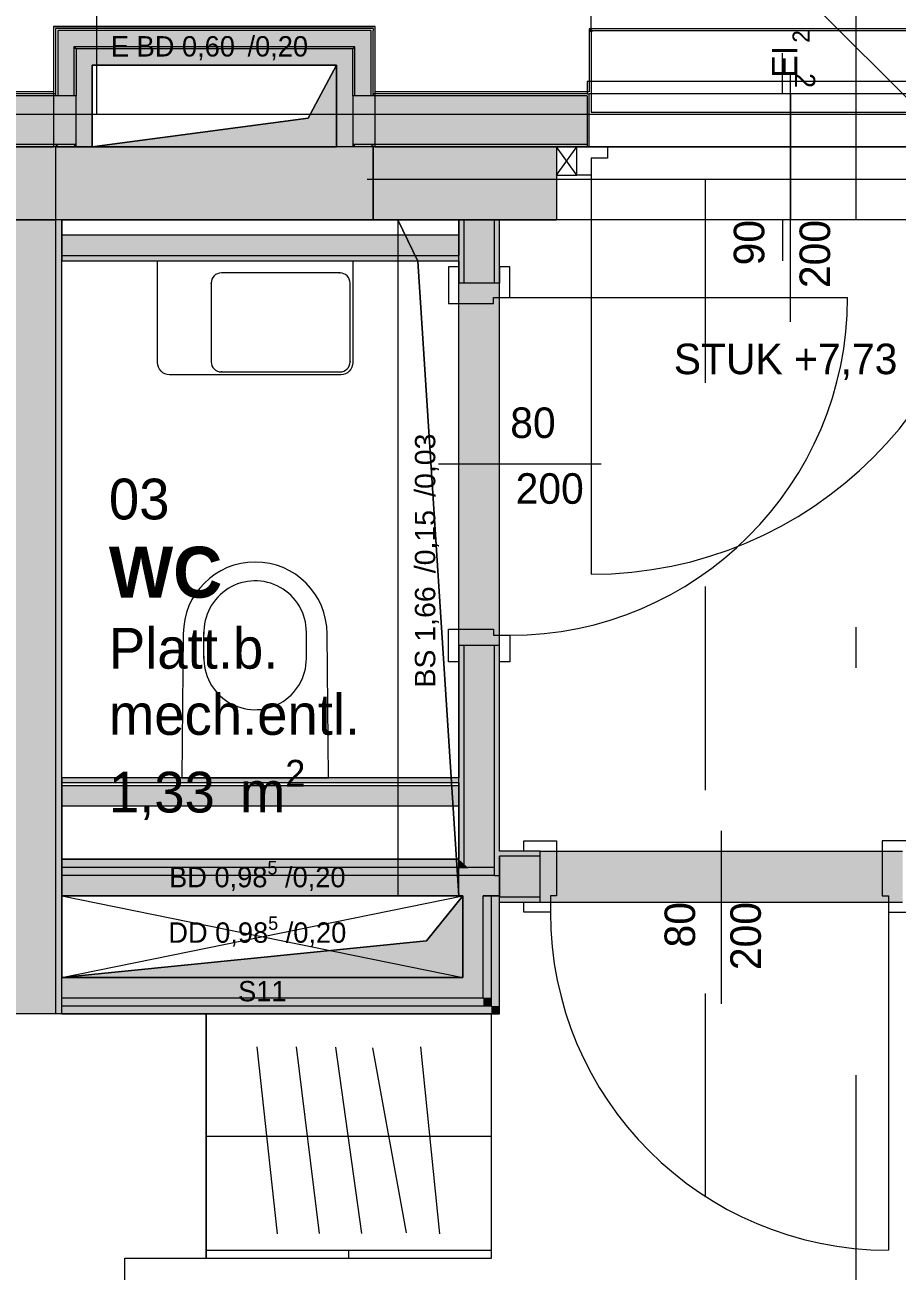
# Model space of a CAD drawing. Header units: metres. Extents: x -4 to 206, y -18 to 45.
# Drawn here: x 43.26 to 45.401, y -6.685 to -3.625 of the extents above; entities that cross this region are included whole.
import ezdxf

# ---------------------------------------------------------------- set-up
doc = ezdxf.new("R2010")
doc.units = ezdxf.units.M
doc.header["$MEASUREMENT"] = 0
for name, pattern in [('Achse', [0.004, 0.002, -0.001, 0, -0.001]), ('Grenzlinie', [0.008, 0.003, -0.005]), ('Punkt 1_1', [0.075, 0.025, -0.05]), ('Schnittlinie', [0.006, 0.003, -0.0015, 0, -0.0015]), ('Untersicht', [0.001, 0.0005, -0.0005])]:
    doc.linetypes.add(name, pattern=pattern)
for name, color, linetype in [('2._1.DG PP STG2_5_000 Achsraster', 7, 'Continuous'), ('2._1.DG PP STG2_5_110 Wand Aussen', 7, 'Continuous'), ('2._1.DG PP STG2_5_112 Wand Aussen - Schachtwände', 7, 'Continuous'), ('2._1.DG PP STG2_5_120 Wand Innen tragend', 7, 'Continuous'), ('2._1.DG PP STG2_5_130 Wand Innen', 7, 'Continuous'), ('2._1.DG PP STG2_5_170 Schachtwände', 7, 'Continuous'), ('2._1.DG PP STG2_5_210 Decke', 7, 'Continuous'), ('2._1.DG PP STG2_5_220 Bodenaufbau', 7, 'Continuous'), ('2._1.DG PP STG2_5_220 Bodenaufbau - Außen_ Gefälle', 7, 'Continuous'), ('2._1.DG PP STG2_5_221 Bodenaufbau - Abdichtung', 7, 'Continuous'), ('2._1.DG PP STG2_5_221 Bodenaufbau - Terrassenbelag', 7, 'Continuous'), ('2._1.DG PP STG2_5_270 Deckendurchbruchsymbol', 7, 'Continuous'), ('2._1.DG PP STG2_5_510 Möblierung', 7, 'Continuous'), ('2._1.DG PP STG2_5_540 Sanitäreinrichtung', 7, 'Continuous'), ('2._1.DG PP STG2_5_611 Entwässerung', 7, 'Continuous'), ('2._1.DG PP STG2_5_810 Raum', 7, 'Continuous'), ('2._1.DG PP STG2_5_851 Marker Schnitt', 7, 'Continuous'), ('2._1.DG PP STG2_5_955 Polierplan Beschriftung', 7, 'Continuous')]:
    doc.layers.add(name, color=color, linetype=linetype)
doc.styles.add('ERSTELLTER_STIL_1', font='arial.ttf')
doc.styles.add('ERSTELLTER_STIL_2', font='')
doc.styles.add('ERSTELLTER_STIL_6', font='')
doc.styles.get('ERSTELLTER_STIL_2').set_extended_font_data('Eurostile')
doc.styles.get('ERSTELLTER_STIL_6').set_extended_font_data('Eurostile', bold=True)

msp = doc.modelspace()

# ---------------------------------------------------------------- hatches: boundary and pattern name
at = {"layer": '2._1.DG PP STG2_5_110 Wand Aussen', "linetype": 'Continuous', "lineweight": 13, "true_color": 0xff6400}
for points in [[(43.335, -3.7987), (43.17, -3.7987), (43.17, -3.9187), (43.335, -3.9187)], [(43.34, -3.9187), (43.34, -3.7987), (43.335, -3.7987), (43.335, -3.9187)], [(43.38, -3.9187), (43.38, -3.7987), (43.34, -3.7987), (43.34, -3.9187)], [(43.385, -3.9187), (43.385, -3.7987), (43.38, -3.7987), (43.38, -3.9187)], [(44.065, -3.7987), (44.065, -3.9187), (44.07, -3.9187), (44.07, -3.7987)], [(44.07, -3.7987), (44.07, -3.9187), (44.11, -3.9187), (44.11, -3.7987)], [(44.11, -3.7987), (44.11, -3.9187), (44.115, -3.9187), (44.115, -3.7987)], [(44.115, -3.7987), (44.115, -3.9187), (44.64, -3.9187), (44.64, -3.7987)]]:
    msp.add_hatch(color=30, dxfattribs=at).paths.add_polyline_path(points)
at = {"layer": '2._1.DG PP STG2_5_110 Wand Aussen', "linetype": 'Continuous', "lineweight": 0, "true_color": 0x373737}
for points in [[(43.335, -3.9187), (43.17, -3.9187), (43.17, -3.9237), (43.335, -3.9237)], [(43.34, -3.9237), (43.34, -3.9187), (43.335, -3.9187), (43.335, -3.9237)], [(43.38, -3.9237), (43.38, -3.9187), (43.34, -3.9187), (43.34, -3.9237)], [(43.385, -3.9237), (43.385, -3.9187), (43.38, -3.9187), (43.38, -3.9237)], [(44.065, -3.9187), (44.065, -3.9237), (44.07, -3.9237), (44.07, -3.9187)], [(44.07, -3.9187), (44.07, -3.9237), (44.11, -3.9237), (44.11, -3.9187)], [(44.11, -3.9187), (44.11, -3.9237), (44.115, -3.9237), (44.115, -3.9187)], [(44.115, -3.9237), (44.565, -3.9237), (44.64, -3.9237), (44.64, -3.9187), (44.115, -3.9187)]]:
    msp.add_hatch(color=250, dxfattribs=at).paths.add_polyline_path(points)
at = {"layer": '2._1.DG PP STG2_5_110 Wand Aussen', "linetype": 'Continuous', "lineweight": 13, "true_color": 0x3f7f02}
for points in [[(43.335, -3.9237), (43.17, -3.9237), (43.17, -4.1037), (43.335, -4.1037)], [(43.335, -4.1037), (44.115, -4.1037), (44.115, -3.9237), (43.335, -3.9237)], [(44.115, -3.9237), (44.115, -4.1037), (44.565, -4.1037), (44.565, -3.9937), (44.565, -3.9237)]]:
    msp.add_hatch(color=76, dxfattribs=at).paths.add_polyline_path(points)
at = {"layer": '2._1.DG PP STG2_5_112 Wand Aussen - Schachtwände', "linetype": 'Continuous', "lineweight": 13, "true_color": 0xff6400}
for points in [[(43.38, -3.6787), (43.34, -3.6387), (43.34, -3.6787)], [(43.38, -3.6387), (43.34, -3.6387), (43.38, -3.6787)], [(43.38, -3.6787), (44.07, -3.6787), (44.07, -3.6387), (43.38, -3.6387)], [(44.07, -3.6787), (44.11, -3.6787), (44.11, -3.6387)], [(44.07, -3.6787), (44.11, -3.6387), (44.07, -3.6387)], [(43.38, -3.7987), (43.38, -3.6787), (43.34, -3.6787), (43.34, -3.7987)], [(44.07, -3.6787), (44.07, -3.7987), (44.11, -3.7987), (44.11, -3.6787)]]:
    msp.add_hatch(color=30, dxfattribs=at).paths.add_polyline_path(points)
at = {"layer": '2._1.DG PP STG2_5_112 Wand Aussen - Schachtwände', "linetype": 'Continuous', "lineweight": 0, "true_color": 0x373737}
for points in [[(43.385, -3.6837), (43.38, -3.6787), (43.38, -3.6837)], [(43.385, -3.6787), (43.38, -3.6787), (43.385, -3.6837)], [(43.385, -3.7987), (43.385, -3.6837), (43.38, -3.6837), (43.38, -3.7987)], [(43.385, -3.6837), (44.065, -3.6837), (44.065, -3.6787), (43.385, -3.6787)], [(44.065, -3.6837), (44.07, -3.6837), (44.07, -3.6787)], [(44.065, -3.6837), (44.07, -3.6787), (44.065, -3.6787)], [(44.065, -3.6837), (44.065, -3.7987), (44.07, -3.7987), (44.07, -3.6837)]]:
    msp.add_hatch(color=250, dxfattribs=at).paths.add_polyline_path(points)
at = {"layer": '2._1.DG PP STG2_5_112 Wand Aussen - Schachtwände', "linetype": 'Continuous', "lineweight": 13, "true_color": 0xb85600}
for points in [[(43.425, -3.7237), (43.385, -3.6837), (43.385, -3.7237)], [(43.425, -3.6837), (43.385, -3.6837), (43.425, -3.7237)], [(43.425, -3.7237), (44.025, -3.7237), (44.025, -3.6837), (43.425, -3.6837)], [(44.025, -3.7237), (44.065, -3.7237), (44.065, -3.6837)], [(44.025, -3.7237), (44.065, -3.6837), (44.025, -3.6837)], [(43.385, -3.7237), (43.385, -3.9237), (43.425, -3.9237), (43.425, -3.7237)], [(44.025, -3.7237), (44.025, -3.9237), (44.065, -3.9237), (44.065, -3.7237)]]:
    msp.add_hatch(color=32, dxfattribs=at).paths.add_polyline_path(points)
at = {"layer": '2._1.DG PP STG2_5_120 Wand Innen tragend', "linetype": 'Continuous', "lineweight": 13, "true_color": 0x3f7f02}
for points in [[(43.35, -5.8737), (43.35, -4.1037), (43.17, -4.1037), (43.17, -5.8737)], [(43.17, -6.0537), (43.35, -6.0537), (43.17, -5.8737)], [(43.17, -5.8737), (43.35, -6.0537), (43.35, -5.8737)]]:
    msp.add_hatch(color=76, dxfattribs=at).paths.add_polyline_path(points)
at = {"layer": '2._1.DG PP STG2_5_130 Wand Innen', "linetype": 'Continuous', "lineweight": 13, "true_color": 0xfb02fe}
for points in [[(44.325, -4.1037), (44.325, -4.2587), (44.3375, -4.2587), (44.3375, -4.1037)], [(44.4125, -4.1037), (44.4125, -4.2587), (44.425, -4.2587), (44.425, -4.1037)], [(43.35, -4.2037), (44.325, -4.2037), (44.325, -4.1912), (43.35, -4.1912)], [(44.325, -5.6737), (44.3375, -5.685), (44.3375, -5.1487), (44.325, -5.1487)], [(44.425, -5.1487), (44.4125, -5.1487), (44.4125, -5.7137), (44.425, -5.7137)], [(44.325, -5.4737), (43.35, -5.4737), (43.35, -5.4862), (44.325, -5.4862)], [(44.425, -5.6537), (44.425, -5.6662), (44.525, -5.6662), (44.525, -5.6537)], [(44.325, -5.6737), (44.325, -5.6937), (44.3375, -5.6937), (44.3375, -5.685)], [(44.525, -5.7662), (44.425, -5.7662), (44.425, -5.7787), (44.525, -5.7787)]]:
    msp.add_hatch(color=6, dxfattribs=at).paths.add_polyline_path(points)
at = {"layer": '2._1.DG PP STG2_5_130 Wand Innen', "linetype": 'Continuous', "lineweight": 13, "true_color": 0xffaa00}
for points in [[(44.3375, -4.1037), (44.3375, -4.2587), (44.4125, -4.2587), (44.4125, -4.1037)], [(43.35, -4.1912), (44.325, -4.1912), (44.325, -4.1412), (43.35, -4.1412)], [(44.3375, -5.685), (44.3473, -5.6937), (44.4125, -5.6937), (44.4125, -5.1487), (44.3375, -5.1487)], [(44.325, -5.4937), (43.35, -5.4937), (43.35, -5.5437), (44.325, -5.5437)], [(44.3375, -5.6937), (44.3473, -5.6937), (44.3375, -5.685)], [(44.425, -5.6662), (44.425, -5.7662), (44.525, -5.7662), (44.525, -5.6662)]]:
    msp.add_hatch(color=40, dxfattribs=at).paths.add_polyline_path(points)
at = {"layer": '2._1.DG PP STG2_5_130 Wand Innen', "linetype": 'Continuous', "lineweight": 0, "true_color": 0xffffff}
for points in [[(44.425, -4.2587), (44.325, -4.2587), (44.325, -5.1487), (44.425, -5.1487)], [(45.415, -5.7787), (45.415, -5.6537), (44.525, -5.6537), (44.525, -5.7787)]]:
    msp.add_hatch(color=7, dxfattribs=at).paths.add_polyline_path(points)
at = {"layer": '2._1.DG PP STG2_5_170 Schachtwände', "linetype": 'Continuous', "lineweight": 13, "true_color": 0xfb02fe}
for points in [[(44.325, -5.6737), (43.35, -5.6737), (43.35, -5.6937), (44.325, -5.6937)], [(44.3473, -5.6937), (43.35, -5.6937), (43.35, -5.7137), (44.3695, -5.7137)], [(44.3473, -5.6937), (44.3695, -5.7137), (44.4125, -5.7137), (44.4125, -5.6937)], [(44.405, -6.0137), (44.405, -5.7637), (44.385, -5.7637), (44.385, -6.0137)], [(44.425, -6.0337), (44.425, -5.7637), (44.405, -5.7637), (44.405, -6.0337)], [(44.385, -6.0137), (43.35, -6.0137), (43.35, -6.0337), (44.385, -6.0337)], [(44.385, -6.0137), (44.405, -6.0337), (44.405, -6.0137)], [(44.385, -6.0337), (44.405, -6.0337), (44.385, -6.0137)], [(44.405, -6.0337), (43.35, -6.0337), (43.35, -6.0537), (44.405, -6.0537)], [(44.405, -6.0337), (44.425, -6.0537), (44.425, -6.0337)], [(44.405, -6.0537), (44.425, -6.0537), (44.405, -6.0337)]]:
    msp.add_hatch(color=6, dxfattribs=at).paths.add_polyline_path(points)
at = {"layer": '2._1.DG PP STG2_5_170 Schachtwände', "linetype": 'Continuous', "lineweight": 13, "true_color": 0xffaa00}
for points in [[(44.3695, -5.7137), (43.35, -5.7137), (43.35, -5.7637), (44.425, -5.7637)], [(44.3695, -5.7137), (44.4125, -5.7525), (44.4125, -5.7137)], [(44.4125, -5.7525), (44.425, -5.7637), (44.425, -5.7137), (44.4125, -5.7137)], [(44.385, -5.9637), (44.385, -5.7637), (44.335, -5.7637), (44.335, -5.9637)], [(44.335, -5.9637), (43.35, -5.9637), (43.35, -6.0137), (44.335, -6.0137)], [(44.335, -5.9637), (44.385, -6.0137), (44.385, -5.9637)], [(44.335, -6.0137), (44.385, -6.0137), (44.335, -5.9637)]]:
    msp.add_hatch(color=40, dxfattribs=at).paths.add_polyline_path(points)
at = {"layer": '2._1.DG PP STG2_5_270 Deckendurchbruchsymbol', "linetype": 'Continuous', "lineweight": 0}
for points in [[(43.425, -3.9237), (44.025, -3.9237), (44.025, -3.7237), (43.955, -3.8537)], [(43.35, -5.9637), (44.335, -5.9637), (44.335, -5.7637), (44.2454, -5.874)]]:
    msp.add_hatch(color=8, dxfattribs=at).paths.add_polyline_path(points)
at = {"layer": '2._1.DG PP STG2_5_955 Polierplan Beschriftung', "linetype": 'Continuous', "lineweight": 0, "true_color": 0x000000}
msp.add_hatch(color=18, dxfattribs=at).paths.add_polyline_path([(44.6475, -3.639), (44.6477, -3.64), (44.6483, -3.6408), (44.6491, -3.6413), (44.65, -3.6415), (44.651, -3.6413), (44.6518, -3.6408), (44.6523, -3.64), (44.6525, -3.639), (44.6523, -3.638), (44.6518, -3.6372), (44.651, -3.6367), (44.65, -3.6365), (44.6491, -3.6367), (44.6483, -3.6372), (44.6477, -3.638)])

# ---------------------------------------------------------------- linework, layer by layer
at = {"layer": '2._1.DG PP STG2_5_000 Achsraster', "color": 5, "linetype": 'Achse', "lineweight": 0, "ltscale": 1000}
for p, q in [((45.3, 1.9963), (45.3, -16.0037)), ((31.8, -4.0037), (54.3, -4.0037))]:
    msp.add_line(p, q, dxfattribs=at)
at = {"layer": '2._1.DG PP STG2_5_110 Wand Aussen', "color": 7, "linetype": 'Continuous', "lineweight": 13, "ltscale": 1000}
for p, q in [((45.12, -3.7937), (45.12, -3.6937)), ((45.64, -3.7637), (44.64, -3.7637)), ((44.64, -3.7637), (44.64, -3.7937)), ((45.14, -4.3537), (45.14, -3.7437)), ((44.64, -3.7937), (44.645, -3.7937)), ((44.64, -3.7937), (44.645, -3.7937)), ((44.645, -3.9237), (44.645, -3.7937)), ((45.635, -3.7937), (44.645, -3.7937)), ((44.645, -3.9237), (44.645, -3.7937)), ((45.14, -3.7937), (45.12, -3.7937)), ((45.14, -3.7937), (45.14, -4.1037)), ((43.335, -3.7987), (43.17, -3.7987)), ((44.64, -3.7987), (44.115, -3.7987)), ((44.64, -3.7987), (44.64, -3.9237)), ((43.335, -3.9187), (43.17, -3.9187)), ((44.64, -3.9187), (44.115, -3.9187)), ((44.64, -3.9237), (44.565, -3.9237)), ((44.615, -3.9937), (44.565, -3.9237)), ((44.565, -3.9937), (44.615, -3.9237)), ((44.64, -3.9237), (44.565, -3.9237)), ((44.64, -3.9237), (44.565, -3.9237)), ((44.64, -3.9237), (44.645, -3.9237)), ((44.65, -3.9937), (44.65, -4.9737)), ((45.715, -4.1037), (44.565, -4.1037)), ((45.14, -4.1037), (45.12, -4.1037)), ((45.12, -4.1037), (45.12, -4.2037))]:
    msp.add_line(p, q, dxfattribs=at)
at = {"layer": '2._1.DG PP STG2_5_110 Wand Aussen', "color": 7, "linetype": 'Continuous', "lineweight": 18, "ltscale": 1000}
for p, q in [((43.335, -3.9237), (43.17, -3.9237)), ((44.565, -3.9237), (44.115, -3.9237)), ((44.565, -3.9237), (44.565, -3.9937)), ((44.565, -3.9237), (44.565, -3.9937)), ((44.565, -3.9237), (44.565, -3.9937)), ((45.64, -3.9237), (44.64, -3.9237)), ((44.565, -3.9937), (44.565, -4.1037)), ((44.565, -3.9937), (44.565, -4.1037))]:
    msp.add_line(p, q, dxfattribs=at)
at = {"layer": '2._1.DG PP STG2_5_110 Wand Aussen', "color": 8, "linetype": 'Continuous', "lineweight": 13, "ltscale": 1000}
for p, q in [((44.615, -3.9237), (44.69, -3.9237)), ((44.615, -3.9937), (44.615, -3.9237)), ((44.69, -3.9237), (44.69, -3.9522)), ((44.69, -3.9522), (44.65, -3.9522)), ((44.65, -3.9522), (44.65, -3.9937)), ((44.65, -3.9937), (44.615, -3.9937))]:
    msp.add_line(p, q, dxfattribs=at)
at = {"layer": '2._1.DG PP STG2_5_110 Wand Aussen', "color": 7, "linetype": 'Continuous', "lineweight": 13, "ltscale": 1000, "flags": 128}
for points in [[(43.335, -3.7937), (43.17, -3.7937)], [(43.335, -3.7937), (43.335, -3.7987)], [(44.64, -3.7937), (44.115, -3.7937)], [(44.115, -3.7937), (44.115, -3.7987)]]:
    msp.add_lwpolyline(points, dxfattribs=at)
at = {"layer": '2._1.DG PP STG2_5_110 Wand Aussen', "color": 7, "linetype": 'Continuous', "lineweight": 18, "ltscale": 1000, "flags": 128}
for points in [[(43.335, -3.9237), (43.335, -4.1037)], [(44.115, -3.9237), (43.335, -3.9237)], [(43.335, -3.9237), (43.335, -4.1037)], [(44.115, -4.1037), (44.115, -3.9237)], [(44.115, -3.9237), (44.115, -4.1037)], [(43.17, -4.1037), (43.335, -4.1037)], [(43.35, -4.1037), (44.115, -4.1037)], [(44.115, -4.1037), (44.565, -4.1037)]]:
    msp.add_lwpolyline(points, dxfattribs=at)
at = {"layer": '2._1.DG PP STG2_5_110 Wand Aussen', "color": 7, "linetype": 'Continuous', "lineweight": 13, "ltscale": 1000, "flags": 128}
msp.add_lwpolyline([(44.615, -3.9237), (44.565, -3.9237), (44.565, -3.9937), (44.615, -3.9937)], close=True, dxfattribs=at)
at = {"layer": '2._1.DG PP STG2_5_110 Wand Aussen', "color": 7, "linetype": 'Continuous', "lineweight": 13, "ltscale": 1000}
msp.add_arc((44.65, -3.9937), 0.98, 270, 0, dxfattribs=at)
at = {"layer": '2._1.DG PP STG2_5_112 Wand Aussen - Schachtwände', "color": 7, "linetype": 'Continuous', "lineweight": 13, "ltscale": 1000}
for p, q in [((43.34, -3.6387), (43.34, -3.6787)), ((43.38, -3.6387), (43.34, -3.6387)), ((43.34, -3.6387), (43.34, -3.6787)), ((44.07, -3.6387), (43.38, -3.6387)), ((44.11, -3.6387), (44.07, -3.6387)), ((44.11, -3.6787), (44.11, -3.6387)), ((44.11, -3.6787), (44.11, -3.6387)), ((43.34, -3.6787), (43.34, -3.7987)), ((43.38, -3.6787), (43.38, -3.6837)), ((43.385, -3.6787), (43.38, -3.6787)), ((43.38, -3.6787), (43.38, -3.6837)), ((43.38, -3.6837), (43.38, -3.7987)), ((44.065, -3.6787), (43.385, -3.6787)), ((43.385, -3.6837), (43.385, -3.7237)), ((43.425, -3.6837), (43.385, -3.6837)), ((43.385, -3.6837), (43.385, -3.7237)), ((44.025, -3.6837), (43.425, -3.6837)), ((44.065, -3.6837), (44.025, -3.6837)), ((44.07, -3.6787), (44.065, -3.6787)), ((44.065, -3.7237), (44.065, -3.6837)), ((44.065, -3.7237), (44.065, -3.6837)), ((44.07, -3.6837), (44.07, -3.6787)), ((44.07, -3.6837), (44.07, -3.6787)), ((44.07, -3.7987), (44.07, -3.6837)), ((44.11, -3.7987), (44.11, -3.6787)), ((43.385, -3.7237), (43.385, -3.7987)), ((44.065, -3.7987), (44.065, -3.7237)), ((43.34, -3.7987), (43.335, -3.7987)), ((43.34, -3.7987), (43.335, -3.7987)), ((43.38, -3.7987), (43.34, -3.7987)), ((43.38, -3.7987), (43.34, -3.7987)), ((43.385, -3.7987), (43.38, -3.7987)), ((43.385, -3.7987), (43.38, -3.7987)), ((43.385, -3.9187), (43.385, -3.7987)), ((43.385, -3.9187), (43.385, -3.7987)), ((44.07, -3.7987), (44.065, -3.7987)), ((44.065, -3.7987), (44.065, -3.9187)), ((44.07, -3.7987), (44.065, -3.7987)), ((44.065, -3.7987), (44.065, -3.9187)), ((44.11, -3.7987), (44.07, -3.7987)), ((44.11, -3.7987), (44.07, -3.7987)), ((44.115, -3.7987), (44.11, -3.7987)), ((44.115, -3.7987), (44.11, -3.7987)), ((43.34, -3.9187), (43.335, -3.9187)), ((43.38, -3.9187), (43.34, -3.9187)), ((43.385, -3.9187), (43.38, -3.9187)), ((43.385, -3.9237), (43.385, -3.9187)), ((43.385, -3.9237), (43.385, -3.9187)), ((44.065, -3.9187), (44.065, -3.9237)), ((44.07, -3.9187), (44.065, -3.9187)), ((44.065, -3.9187), (44.065, -3.9237)), ((44.11, -3.9187), (44.07, -3.9187)), ((44.115, -3.9187), (44.11, -3.9187))]:
    msp.add_line(p, q, dxfattribs=at)
at = {"layer": '2._1.DG PP STG2_5_112 Wand Aussen - Schachtwände', "color": 7, "linetype": 'Continuous', "lineweight": 13, "ltscale": 1000, "flags": 128}
for points in [[(43.335, -3.6337), (43.335, -3.6387)], [(44.115, -3.6337), (43.335, -3.6337)], [(43.335, -3.6387), (43.335, -3.7987)], [(44.115, -3.6337), (44.115, -3.6387)], [(44.115, -3.7987), (44.115, -3.6387)], [(43.425, -3.7237), (44.025, -3.7237)], [(43.425, -3.9237), (43.425, -3.7237)], [(44.025, -3.7237), (44.025, -3.9237)], [(43.335, -3.9237), (43.34, -3.9237)], [(43.34, -3.9237), (43.38, -3.9237)], [(43.38, -3.9237), (43.385, -3.9237)], [(43.385, -3.9237), (43.425, -3.9237)], [(44.065, -3.9237), (44.025, -3.9237)], [(44.07, -3.9237), (44.065, -3.9237)], [(44.11, -3.9237), (44.07, -3.9237)], [(44.115, -3.9237), (44.11, -3.9237)]]:
    msp.add_lwpolyline(points, dxfattribs=at)
at = {"layer": '2._1.DG PP STG2_5_120 Wand Innen tragend', "color": 7, "linetype": 'Continuous', "lineweight": 18, "ltscale": 1000, "flags": 128}
for points in [[(43.335, -4.1037), (43.17, -4.1037)], [(43.35, -6.0537), (43.35, -4.1037)], [(43.35, -6.0537), (43.17, -6.0537)]]:
    msp.add_lwpolyline(points, dxfattribs=at)
at = {"layer": '2._1.DG PP STG2_5_130 Wand Innen', "color": 7, "linetype": 'Continuous', "lineweight": 18, "ltscale": 1000}
for p, q in [((44.3375, -4.1037), (44.3375, -4.2587)), ((44.4125, -4.2587), (44.4125, -4.1037)), ((44.325, -4.1412), (43.35, -4.1412)), ((43.35, -4.1912), (44.325, -4.1912)), ((44.3375, -4.2587), (44.325, -4.2587)), ((44.3375, -4.2587), (44.325, -4.2587)), ((44.3375, -4.2587), (44.325, -4.2587)), ((44.4125, -4.2587), (44.3375, -4.2587)), ((44.4125, -4.2587), (44.3375, -4.2587)), ((44.4125, -4.2587), (44.3375, -4.2587)), ((44.425, -4.2587), (44.4125, -4.2587)), ((44.425, -4.2587), (44.4125, -4.2587)), ((44.425, -4.2587), (44.4125, -4.2587)), ((44.3375, -5.1487), (44.325, -5.1487)), ((44.3375, -5.1487), (44.325, -5.1487)), ((44.3375, -5.1487), (44.325, -5.1487)), ((44.3375, -5.1487), (44.3375, -5.685)), ((44.4125, -5.1487), (44.3375, -5.1487)), ((44.4125, -5.1487), (44.3375, -5.1487)), ((44.4125, -5.1487), (44.3375, -5.1487)), ((44.4125, -5.6937), (44.4125, -5.1487)), ((44.425, -5.1487), (44.4125, -5.1487)), ((44.425, -5.1487), (44.4125, -5.1487)), ((44.425, -5.1487), (44.4125, -5.1487)), ((44.325, -5.4862), (43.35, -5.4862)), ((44.325, -5.4937), (43.35, -5.4937)), ((44.325, -5.5437), (43.35, -5.5437)), ((44.525, -5.6662), (44.525, -5.6537)), ((44.525, -5.6662), (44.525, -5.6537)), ((44.525, -5.6662), (44.525, -5.6537)), ((44.525, -5.6662), (44.425, -5.6662)), ((44.525, -5.7662), (44.525, -5.6662)), ((44.525, -5.7662), (44.525, -5.6662)), ((44.525, -5.7662), (44.525, -5.6662)), ((44.4125, -5.6937), (44.3473, -5.6937)), ((44.4125, -5.6937), (44.3473, -5.6937)), ((44.4125, -5.7137), (44.3695, -5.7137)), ((44.4125, -5.7137), (44.4125, -5.6937)), ((44.4125, -5.7137), (44.4125, -5.6937)), ((44.4125, -5.7137), (44.425, -5.7137)), ((44.4125, -5.7137), (44.425, -5.7137)), ((44.425, -5.7662), (44.525, -5.7662)), ((44.525, -5.7787), (44.525, -5.7662)), ((44.525, -5.7787), (44.525, -5.7662)), ((44.525, -5.7787), (44.525, -5.7662))]:
    msp.add_line(p, q, dxfattribs=at)
at = {"layer": '2._1.DG PP STG2_5_130 Wand Innen', "color": 7, "linetype": 'Continuous', "lineweight": 13, "ltscale": 1000}
for p, q in [((44.325, -4.2187), (44.3, -4.2187)), ((44.3, -4.2187), (44.3, -4.3087)), ((44.325, -4.2587), (44.325, -4.2187)), ((44.45, -4.2187), (44.425, -4.2187)), ((44.425, -4.2187), (44.425, -4.2587)), ((44.45, -4.2937), (44.45, -4.2187)), ((44.425, -4.2587), (44.325, -4.2587)), ((44.3, -4.3087), (44.41, -4.3087)), ((44.41, -4.3087), (44.41, -4.2937)), ((44.41, -4.2937), (44.45, -4.2937)), ((44.45, -4.2937), (45.28, -4.2937)), ((44.675, -4.7037), (44.275, -4.7037)), ((44.3, -5.1087), (44.41, -5.1087)), ((44.3, -5.1887), (44.3, -5.1087)), ((44.41, -5.1087), (44.41, -5.1237)), ((44.41, -5.1237), (44.45, -5.1237)), ((44.45, -5.1237), (44.45, -5.1887)), ((44.425, -5.1487), (44.325, -5.1487)), ((44.325, -5.1487), (44.325, -5.1887)), ((44.425, -5.1887), (44.425, -5.1487)), ((44.325, -5.1887), (44.3, -5.1887)), ((44.45, -5.1887), (44.425, -5.1887)), ((44.485, -5.6537), (44.485, -5.6287)), ((44.485, -5.6287), (44.565, -5.6287)), ((44.565, -5.6287), (44.565, -5.7637)), ((44.97, -6.0287), (44.97, -5.6037)), ((45.365, -5.6287), (45.365, -5.7637)), ((45.455, -5.6287), (45.365, -5.6287)), ((44.525, -5.6537), (44.485, -5.6537)), ((44.525, -5.7787), (44.525, -5.6537)), ((44.485, -5.8037), (44.485, -5.7787)), ((44.485, -5.7787), (44.525, -5.7787)), ((44.565, -5.7637), (44.55, -5.7637)), ((44.55, -5.7637), (44.55, -5.8037)), ((45.365, -5.7637), (45.38, -5.7637)), ((45.38, -5.7637), (45.38, -5.8037)), ((44.55, -5.8037), (44.485, -5.8037)), ((45.38, -5.8037), (45.455, -5.8037)), ((45.38, -5.8037), (45.38, -6.6337))]:
    msp.add_line(p, q, dxfattribs=at)
at = {"layer": '2._1.DG PP STG2_5_130 Wand Innen', "color": 8, "linetype": 'Schnittlinie', "lineweight": 13, "ltscale": 1000}
for p, q in [((44.325, -5.1487), (44.325, -4.2587)), ((44.425, -5.1487), (44.425, -4.2587)), ((44.525, -5.6537), (45.415, -5.6537)), ((44.525, -5.7787), (45.415, -5.7787))]:
    msp.add_line(p, q, dxfattribs=at)
at = {"layer": '2._1.DG PP STG2_5_130 Wand Innen', "color": 7, "linetype": 'Continuous', "lineweight": 18, "ltscale": 1000, "flags": 128}
for points in [[(44.325, -4.1037), (43.35, -4.1037)], [(43.35, -4.1037), (43.35, -4.2037)], [(44.3375, -4.1037), (44.325, -4.1037)], [(44.325, -4.1037), (44.325, -4.1912)], [(44.325, -4.1912), (44.325, -4.1037)], [(44.4125, -4.1037), (44.3375, -4.1037)], [(44.425, -4.1037), (44.4125, -4.1037)], [(44.425, -4.2587), (44.425, -4.1037)], [(43.35, -4.2037), (44.325, -4.2037)], [(44.325, -4.2037), (44.325, -4.2587)], [(44.325, -5.1487), (44.325, -5.4737)], [(44.425, -5.6537), (44.425, -5.1487)], [(44.325, -5.4737), (43.35, -5.4737)], [(43.35, -5.4737), (43.35, -5.6737)], [(44.325, -5.4862), (44.325, -5.6737)], [(44.325, -5.6737), (44.325, -5.4862)], [(44.525, -5.6537), (44.425, -5.6537)], [(43.35, -5.6737), (44.325, -5.6737)], [(44.425, -5.7137), (44.425, -5.6662)], [(44.425, -5.6662), (44.425, -5.7662)], [(44.425, -5.7637), (44.425, -5.7137)], [(44.425, -5.7787), (44.525, -5.7787)]]:
    msp.add_lwpolyline(points, dxfattribs=at)
at = {"layer": '2._1.DG PP STG2_5_130 Wand Innen', "color": 7, "linetype": 'Continuous', "lineweight": 13, "ltscale": 1000}
for centre, start, end in [((44.45, -4.2937), 270, 0), ((45.38, -5.8037), 180, 270)]:
    msp.add_arc(centre, 0.83, start, end, dxfattribs=at)
at = {"layer": '2._1.DG PP STG2_5_170 Schachtwände', "color": 7, "linetype": 'Continuous', "lineweight": 18, "ltscale": 1000}
for p, q in [((44.325, -5.6937), (44.325, -5.6737)), ((44.325, -5.6937), (44.325, -5.6737)), ((44.3375, -5.6937), (44.3375, -5.685)), ((44.325, -5.6937), (43.35, -5.6937)), ((44.3695, -5.7137), (43.35, -5.7137)), ((44.325, -5.6937), (44.3375, -5.6937)), ((44.325, -5.6937), (44.3375, -5.6937)), ((44.3375, -5.6937), (44.3473, -5.6937)), ((44.3375, -5.6937), (44.3473, -5.6937)), ((44.385, -5.9637), (44.385, -5.7637)), ((44.405, -6.0137), (44.405, -5.7637)), ((44.385, -6.0137), (44.385, -5.9637)), ((44.385, -6.0137), (44.385, -5.9637)), ((43.35, -6.0137), (44.335, -6.0137)), ((44.335, -6.0137), (44.385, -6.0137)), ((44.405, -6.0337), (44.405, -6.0137)), ((43.35, -6.0337), (44.385, -6.0337)), ((44.385, -6.0337), (44.405, -6.0337))]:
    msp.add_line(p, q, dxfattribs=at)
at = {"layer": '2._1.DG PP STG2_5_170 Schachtwände', "color": 7, "linetype": 'Continuous', "lineweight": 18, "ltscale": 1000, "flags": 128}
for points in [[(44.325, -5.6737), (43.35, -5.6737)], [(43.35, -5.6737), (43.35, -5.6937)], [(43.35, -5.6937), (43.35, -5.7137)], [(43.35, -5.7137), (43.35, -5.7637)], [(43.35, -5.7637), (44.335, -5.7637)], [(44.335, -5.7637), (44.335, -5.9637)], [(44.385, -5.7637), (44.425, -5.7637)], [(44.405, -5.7637), (44.385, -5.7637)], [(44.425, -5.7637), (44.405, -5.7637)], [(44.425, -6.0337), (44.425, -5.7637)], [(44.335, -5.9637), (43.35, -5.9637)], [(43.35, -6.0137), (43.35, -5.9637)], [(43.35, -6.0337), (43.35, -6.0137)], [(43.35, -6.0537), (43.35, -6.0337)], [(43.35, -6.0537), (44.425, -6.0537)], [(44.425, -6.0537), (44.425, -6.0337)]]:
    msp.add_lwpolyline(points, dxfattribs=at)
at = {"layer": '2._1.DG PP STG2_5_210 Decke', "color": 7, "linetype": 'Continuous', "lineweight": 13, "ltscale": 1000, "true_color": 0xf4f4f4, "flags": 128}
for points in [[(38.685, -2.4937), (38.685, -3.8437), (40.895, -3.8437), (43.455, -3.8437), (45.685, -3.8437), (45.685, -2.5737), (45.405, -2.5737), (45.405, -1.5487), (45.395, -1.5487), (45.395, -1.0837), (44.275, -1.0837), (44.275, -2.3837), (44.145, -2.3837), (44.145, -2.5637), (43.645, -2.5637), (43.645, -2.4237), (40.595, -2.4237), (40.595, -2.5237), (40.015, -2.5237), (40.015, -1.0737), (38.935, -1.0737), (38.935, -2.1437), (38.875, -2.1437), (38.875, -2.4937)], [(33.485, -1.9936), (33.4967, -11.3837), (42.835, -11.3837), (42.835, -10.8837), (45.685, -10.8837), (45.685, -9.9837), (52.0258, -9.9837), (52.06, -1.993), (52.0632, -1.4987), (45.765, -1.4987), (45.765, -3.9237), (43.155, -3.9237), (43.155, -5.8737), (41.175, -5.8737), (41.175, -3.9237), (38.605, -3.9237), (38.605, -1.4987), (33.485, -1.4987)]]:
    msp.add_lwpolyline(points, close=True, dxfattribs=at)
at = {"layer": '2._1.DG PP STG2_5_210 Decke', "color": 7, "linetype": 'Schnittlinie', "lineweight": 13, "ltscale": 1000, "flags": 128}
msp.add_lwpolyline([(38.685, -3.8437), (40.915, -3.8437), (43.435, -3.8437), (45.685, -3.8437), (45.685, -2.5737), (45.405, -2.5737), (45.405, -1.0737), (38.935, -1.0737), (38.935, -2.5337), (38.685, -2.5337)], close=True, dxfattribs=at)
at = {"layer": '2._1.DG PP STG2_5_220 Bodenaufbau', "color": 7, "linetype": 'Continuous', "lineweight": 13, "ltscale": 1000, "true_color": 0xf4f4f4, "flags": 128}
msp.add_lwpolyline([(38.425, -1.6787), (33.6646, -1.6787), (33.6765, -11.2037), (42.655, -11.2037), (42.655, -10.7037), (45.505, -10.7037), (45.505, -9.8037), (51.8466, -9.8037), (51.8814, -1.6787), (45.945, -1.6787), (45.945, -4.1037), (43.335, -4.1037), (43.335, -6.0537), (40.995, -6.0537), (40.995, -4.1037), (38.425, -4.1037)], close=True, dxfattribs=at)
at = {"layer": '2._1.DG PP STG2_5_220 Bodenaufbau - Außen_ Gefälle', "color": 7, "linetype": 'Schnittlinie', "lineweight": 13, "ltscale": 1000, "flags": 128}
msp.add_lwpolyline([(38.685, -2.5337), (38.685, -3.8437), (40.915, -3.8437), (40.915, -3.5937), (43.435, -3.5937), (43.435, -3.8437), (45.685, -3.8437), (45.685, -2.5737), (45.405, -2.5737), (45.405, -1.0737), (38.935, -1.0737), (38.935, -2.5337)], close=True, dxfattribs=at)
at = {"layer": '2._1.DG PP STG2_5_221 Bodenaufbau - Abdichtung', "color": 171, "linetype": 'Schnittlinie', "lineweight": 13, "ltscale": 1000, "true_color": 0x6c6cff, "flags": 128}
for points in [[(44.095, -2.4737), (45.545, -3.9237)], [(45.5453, -3.9239), (44.095, -2.4737)], [(43.33, -3.6287), (43.33, -3.9237)], [(44.12, -3.6287), (43.33, -3.6287)], [(43.33, -3.6289), (44.12, -3.6289)], [(44.12, -3.9237), (44.12, -3.6287)], [(43.33, -3.9237), (43.125, -3.9237)], [(43.125, -3.9239), (43.33, -3.9239)], [(45.545, -3.9237), (44.12, -3.9237)], [(44.12, -3.9239), (45.5452, -3.9239)]]:
    msp.add_lwpolyline(points, dxfattribs=at)
at = {"layer": '2._1.DG PP STG2_5_221 Bodenaufbau - Terrassenbelag', "color": 7, "linetype": 'Continuous', "lineweight": 18, "ltscale": 1000, "flags": 128}
for points in [[(43.33, -3.6287), (43.33, -3.7887)], [(44.12, -3.6287), (43.33, -3.6287)], [(44.12, -3.6289), (43.33, -3.6289)], [(44.12, -3.7887), (44.12, -3.6287)], [(44.645, -3.634), (44.645, -3.7887)], [(45.63, -3.634), (44.645, -3.634)], [(45.63, -3.6342), (44.645, -3.6342)], [(43.33, -3.7887), (39.784, -3.7887)], [(43.33, -3.7889), (39.784, -3.7889)], [(44.645, -3.7887), (44.12, -3.7887)], [(44.645, -3.7889), (44.12, -3.7889)]]:
    msp.add_lwpolyline(points, dxfattribs=at)
at = {"layer": '2._1.DG PP STG2_5_270 Deckendurchbruchsymbol', "color": 7, "linetype": 'Punkt 1_1', "lineweight": 13, "ltscale": 1000}
for p, q in [((43.35, -5.9637), (44.335, -5.7637)), ((43.35, -5.7637), (44.335, -5.9637))]:
    msp.add_line(p, q, dxfattribs=at)
at = {"layer": '2._1.DG PP STG2_5_270 Deckendurchbruchsymbol', "color": 7, "linetype": 'Continuous', "lineweight": 13, "ltscale": 1000, "flags": 128}
for points in [[(43.955, -3.8537), (44.025, -3.7237), (43.425, -3.7237), (43.425, -3.9237)], [(43.425, -3.9237), (44.025, -3.9237), (44.025, -3.7237), (43.955, -3.8537)], [(44.2454, -5.874), (44.335, -5.7637), (43.35, -5.7637), (43.35, -5.9637)], [(43.35, -5.9637), (44.335, -5.9637), (44.335, -5.7637), (44.2454, -5.874)]]:
    msp.add_lwpolyline(points, close=True, dxfattribs=at)
at = {"layer": '2._1.DG PP STG2_5_270 Deckendurchbruchsymbol', "color": 1, "linetype": 'Continuous', "lineweight": 0, "ltscale": 1000, "flags": 128}
for points in [[(44.2242, -4.2045), (44.175, -4.1037), (44.175, -5.7637), (44.325, -5.7637)], [(44.325, -5.7637), (44.325, -4.1037), (44.175, -4.1037), (44.2242, -4.2045)]]:
    msp.add_lwpolyline(points, close=True, dxfattribs=at)
at = {"layer": '2._1.DG PP STG2_5_270 Deckendurchbruchsymbol', "color": 7, "linetype": 'Punkt 1_1', "lineweight": 13, "ltscale": 1000, "flags": 128}
msp.add_lwpolyline([(44.335, -5.9637), (44.335, -5.7637), (43.35, -5.7637), (43.35, -5.9637)], close=True, dxfattribs=at)
at = {"layer": '2._1.DG PP STG2_5_510 Möblierung', "color": 8, "linetype": 'Continuous', "lineweight": 13, "ltscale": 1000, "true_color": 0x7e7f7f}
for p, q in [((43.8799, -6.5932), (43.8302, -6.1342)), ((43.9832, -6.5928), (43.9268, -6.1346)), ((44.087, -6.5924), (44.0231, -6.1351)), ((44.1963, -6.5909), (44.1138, -6.1365)), ((44.2781, -6.5934), (44.2319, -6.134)), ((43.705, -6.3537), (44.405, -6.3537)), ((43.705, -6.6337), (44.405, -6.6337)), ((43.705, -6.6537), (43.705, -6.6337)), ((44.055, -6.6537), (44.055, -6.6337))]:
    msp.add_line(p, q, dxfattribs=at)
at = {"layer": '2._1.DG PP STG2_5_510 Möblierung', "color": 8, "linetype": 'Continuous', "lineweight": 13, "ltscale": 1000, "true_color": 0x7e7f7f, "flags": 128}
for points in [[(42.905, -6.8537), (43.505, -6.8537), (43.505, -6.6537), (43.705, -6.6537), (43.705, -6.0537), (42.905, -6.0537)], [(43.705, -6.6537), (44.405, -6.6537), (44.405, -6.0537), (43.705, -6.0537)]]:
    msp.add_lwpolyline(points, close=True, dxfattribs=at)
at = {"layer": '2._1.DG PP STG2_5_540 Sanitäreinrichtung', "color": 150, "linetype": 'Continuous', "lineweight": 13, "ltscale": 1000, "true_color": 0x0f7ffe}
for p, q in [((44.0332, -4.2337), (43.7419, -4.2337)), ((43.7169, -4.2587), (43.7169, -4.4519)), ((44.0582, -4.4519), (44.0582, -4.2587)), ((43.7419, -4.4769), (44.0332, -4.4769)), ((43.6992, -5.1807), (43.6992, -5.1157)), ((43.9508, -5.1807), (43.9508, -5.1157))]:
    msp.add_line(p, q, dxfattribs=at)
at = {"layer": '2._1.DG PP STG2_5_540 Sanitäreinrichtung', "color": 150, "linetype": 'Continuous', "lineweight": 13, "ltscale": 1000, "true_color": 0x0f7ffe, "flags": 128}
for points in [[(43.585, -4.2037), (44.065, -4.2037), (44.065, -4.4537, -0.414214), (44.035, -4.4837), (43.615, -4.4837, -0.414214), (43.585, -4.4537)], [(43.645, -5.4737), (44.005, -5.4737), (44.0016, -5.1202, 0.999827), (43.6485, -5.1202)]]:
    msp.add_lwpolyline(points, format="xyb", close=True, dxfattribs=at)
at = {"layer": '2._1.DG PP STG2_5_540 Sanitäreinrichtung', "color": 150, "linetype": 'Continuous', "lineweight": 13, "ltscale": 1000, "true_color": 0x0f7ffe}
for centre, radius, start, end in [((43.7419, -4.2587), 0.025, 90, 180), ((44.0332, -4.2587), 0.025, 0, 90), ((43.7419, -4.4519), 0.025, 180, 270), ((44.0332, -4.4519), 0.025, 270, 0), ((43.825, -5.1158), 0.1258, 0.0407, 182.4294), ((43.825, -5.1806), 0.1258, 177.5706, 359.9593)]:
    msp.add_arc(centre, radius, start, end, dxfattribs=at)
for p in [(44.0332, -4.2337), (43.7169, -4.2587), (44.0582, -4.4519), (43.7419, -4.4769)]:
    msp.add_point(p, dxfattribs=at)
at = {"layer": '2._1.DG PP STG2_5_611 Entwässerung', "color": 7, "linetype": 'Grenzlinie', "lineweight": 13, "ltscale": 1000, "flags": 128}
msp.add_lwpolyline([(44.65, -3.839), (45.63, -3.839), (45.63, -3.639), (44.65, -3.639)], close=True, dxfattribs=at)
at = {"layer": '2._1.DG PP STG2_5_851 Marker Schnitt', "color": 7, "linetype": 'Untersicht', "lineweight": 13, "ltscale": 1000}
msp.add_line((44.93, 1.9963), (44.93, -15.6487), dxfattribs=at)
at = {"layer": '2._1.DG PP STG2_5_955 Polierplan Beschriftung', "color": 7, "linetype": 'Continuous', "lineweight": 13, "ltscale": 1000}
msp.add_line((44.65, -3.6365), (44.65, -3.039), dxfattribs=at)
msp.add_circle((44.65, -3.639), 0.0025, dxfattribs=at)

# ---------------------------------------------------------------- texts
at = {"layer": '2._1.DG PP STG2_5_110 Wand Aussen', "color": 7, "linetype": 'Continuous', "lineweight": 13, "style": 'ERSTELLTER_STIL_2'}
for s, insert, char_height, attachment_point, rotation in [('\\A1;{\\pqr;\\pt0;\\fEurostile|b0|i0|c0|p0;\\W1.000000;2}', (45.1864, -3.6374), 0.041667, 9, 90), ('\\A1;{\\pqr;\\pt0;\\fEurostile|b0|i0|c0|p0;\\W1.000000;EI}', (45.1564, -3.6757), 0.0625, 9, 90), ('\\A1;{\\pql;\\fEurostile|b0|i0|c0|p0;\\W1.000000;2}', (45.2004, -3.7427), 0.05, 1, 270), ('\\A1;{\\pqr;\\pt0;\\fEurostile|b0|i0|c0|p0;\\W1.000000;90}', (45.0764, -4.1037), 0.075, 9, 90), ('\\A1;{\\pqr;\\pt0;\\fEurostile|b0|i0|c0|p0;\\W1.000000;200}', (45.238, -4.1037), 0.075, 9, 90)]:
    msp.add_mtext(s, dxfattribs=dict(at, insert=insert, char_height=char_height, attachment_point=attachment_point, rotation=rotation))
at = {"layer": '2._1.DG PP STG2_5_110 Wand Aussen', "color": 7, "linetype": 'Continuous', "lineweight": 13, "insert": (45.4022, -4.4963), "char_height": 0.075, "attachment_point": 9, "style": 'ERSTELLTER_STIL_2'}
msp.add_mtext('\\A1;{\\pqr;\\pt0;\\fEurostile|b0|i0|c0|p0;\\W1.000000;STUK +7,73}', dxfattribs=at)
at = {"layer": '2._1.DG PP STG2_5_130 Wand Innen', "color": 7, "linetype": 'Continuous', "lineweight": 13, "char_height": 0.075, "attachment_point": 9, "style": 'ERSTELLTER_STIL_2'}
for s, insert in [('\\A1;{\\pqr;\\pt0;\\fEurostile|b0|i0|c0|p0;\\W1.000000;80}', (44.563, -4.6401)), ('\\A1;{\\pqr;\\pt0;\\fEurostile|b0|i0|c0|p0;\\W1.000000;200}', (44.632, -4.8017))]:
    msp.add_mtext(s, dxfattribs=dict(at, insert=insert))
at = {"layer": '2._1.DG PP STG2_5_130 Wand Innen', "color": 7, "linetype": 'Continuous', "lineweight": 13, "char_height": 0.075, "attachment_point": 9, "rotation": 90, "style": 'ERSTELLTER_STIL_2'}
for s, insert in [('\\A1;{\\pqr;\\pt0;\\fEurostile|b0|i0|c0|p0;\\W1.000000;80}', (44.9064, -5.7787)), ('\\A1;{\\pqr;\\pt0;\\fEurostile|b0|i0|c0|p0;\\W1.000000;200}', (45.068, -5.7787))]:
    msp.add_mtext(s, dxfattribs=dict(at, insert=insert))
at = {"layer": '2._1.DG PP STG2_5_270 Deckendurchbruchsymbol', "color": 1, "linetype": 'Continuous', "lineweight": 0, "char_height": 0.05, "style": 'ERSTELLTER_STIL_2'}
for s, insert, attachment_point in [('\\A1;{\\pqc;\\pt0;\\fEurostile|b0|i0|c0|p0;\\W1.000000;E BD 0,60\\fEurostile|b0|i0|c0|p0;\\W1.000000;\\A1{\\H.66x;\\S^  ;}\\fEurostile|b0|i0|c0|p0;\\W1.000000; /0,20\\fEurostile|b0|i0|c0|p0;\\W1.000000;\\A1{\\H.66x;\\S^  ;}\\fEurostile|b0|i0|c0|p0;\\W1.000000;\\fEurostile|b0|i0|c0|p0;\\W1.000000;\\A1{\\H.66x;\\S^  ;}}', (43.725, -3.7168), 8), ('\\A1;{\\pqc;\\pt0;\\fEurostile|b0|i0|c0|p0;\\W1.000000;BD 0,98\\fEurostile|b0|i0|c0|p0;\\W1.000000;\\A1{\\H.66x;\\S5^  ;}\\fEurostile|b0|i0|c0|p0;\\W1.000000; /0,20\\fEurostile|b0|i0|c0|p0;\\W1.000000;\\A1{\\H.66x;\\S^  ;}\\fEurostile|b0|i0|c0|p0;\\W1.000000;\\fEurostile|b0|i0|c0|p0;\\W1.000000;\\A1{\\H.66x;\\S^  ;}}', (43.8425, -5.7571), 8), ('\\A1;{\\pqc;\\pt0;\\fEurostile|b0|i0|c0|p0;\\W1.000000;DD 0,98\\fEurostile|b0|i0|c0|p0;\\W1.000000;\\A1{\\H.66x;\\S5^  ;}\\fEurostile|b0|i0|c0|p0;\\W1.000000; /0,20\\fEurostile|b0|i0|c0|p0;\\W1.000000;\\A1{\\H.66x;\\S^  ;}\\fEurostile|b0|i0|c0|p0;\\W1.000000;\\fEurostile|b0|i0|c0|p0;\\W1.000000;\\A1{\\H.66x;\\S^  ;}}', (43.8425, -5.8933), 8), ('\\A1;{\\pqc;\\pt0;\\fEurostile|b0|i0|c0|p0;\\W1.000000;S11}', (43.8425, -5.9726), 2), ('\\A1;{\\pqc;\\pt0;\\fEurostile|b0|i0|c0|p0;\\W1.000000;S11}', (43.8425, -5.9726), 2)]:
    msp.add_mtext(s, dxfattribs=dict(at, insert=insert, attachment_point=attachment_point))
at = {"layer": '2._1.DG PP STG2_5_270 Deckendurchbruchsymbol', "color": 1, "linetype": 'Continuous', "lineweight": 0, "insert": (44.2819, -4.9337), "char_height": 0.05, "attachment_point": 8, "rotation": 90, "style": 'ERSTELLTER_STIL_1'}
msp.add_mtext('\\A1;{\\pqc;\\pt0;\\fArial|b0|i0|c0|p0;\\W1.000000;BS 1,66\\fArial|b0|i0|c0|p0;\\W1.000000;\\A1{\\H.66x;\\S^  ;}\\fArial|b0|i0|c0|p0;\\W1.000000; /0,15\\fArial|b0|i0|c0|p0;\\W1.000000;\\A1{\\H.66x;\\S^  ;}\\fArial|b0|i0|c0|p0;\\W1.000000; /0,03\\fArial|b0|i0|c0|p0;\\W1.000000;\\A1{\\H.66x;\\S^  ;}}', dxfattribs=at)
at = {"layer": '2._1.DG PP STG2_5_810 Raum', "color": 7, "linetype": 'Continuous', "lineweight": 13, "attachment_point": 1}
for s, insert, char_height, style in [('\\A1;{\\pql;\\pt0;\\fEurostile|b0|i0|c0|p0;\\W1.000000;03}', (43.4658, -4.739), 0.1, 'ERSTELLTER_STIL_2'), ('\\A1;{\\pql;\\pt0;\\fEurostile|b1|i0|c0|p0;\\W1.000000;WC}', (43.4658, -4.9061), 0.125, 'ERSTELLTER_STIL_6'), ('\\A1;{\\pql;\\pt0;\\fEurostile|b0|i0|c0|p0;\\W1.000000;Platt.b.}', (43.4658, -5.1056), 0.1, 'ERSTELLTER_STIL_2'), ('\\A1;{\\pql;\\pt0;\\fEurostile|b0|i0|c0|p0;\\W1.000000;mech.entl.}', (43.4658, -5.2681), 0.1, 'ERSTELLTER_STIL_2'), ('\\A1;{\\pql;\\pt0,0.05;\\fEurostile|b0|i0|c0|p0;\\W1.000000;1,33\\fEurostile|b0|i0|c0|p0;\\W1.000000;\\A1{\\H.66x;\\S^  ;}\\fEurostile|b0|i0|c0|p0;\\W1.000000; m\\fEurostile|b0|i0|c0|p0;\\W1.000000;\\A1{\\H.66x;\\S2^  ;}}', (43.4658, -5.4296), 0.1, 'ERSTELLTER_STIL_2')]:
    msp.add_mtext(s, dxfattribs=dict(at, insert=insert, char_height=char_height, style=style))

doc.saveas('drawing.dxf')
